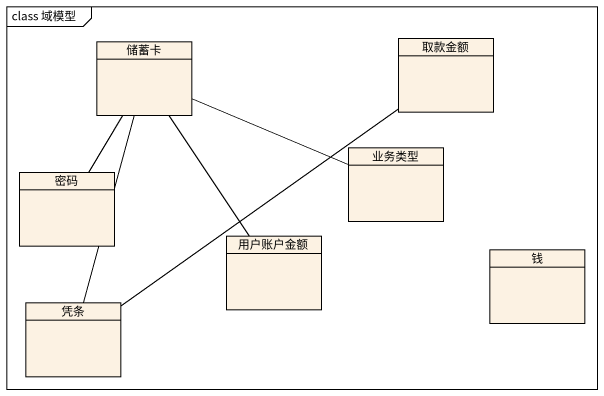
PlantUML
@startuml
mainframe class 域模型
hide circle
hide empty members
class 取款金额
class 储蓄卡
class 密码
class 业务类型
class 用户账户金额
class 钱
class 凭条
储蓄卡 -- 密码
储蓄卡 -right- 业务类型
储蓄卡 -- 用户账户金额
储蓄卡 -- 凭条
凭条 -up- 取款金额
@enduml
